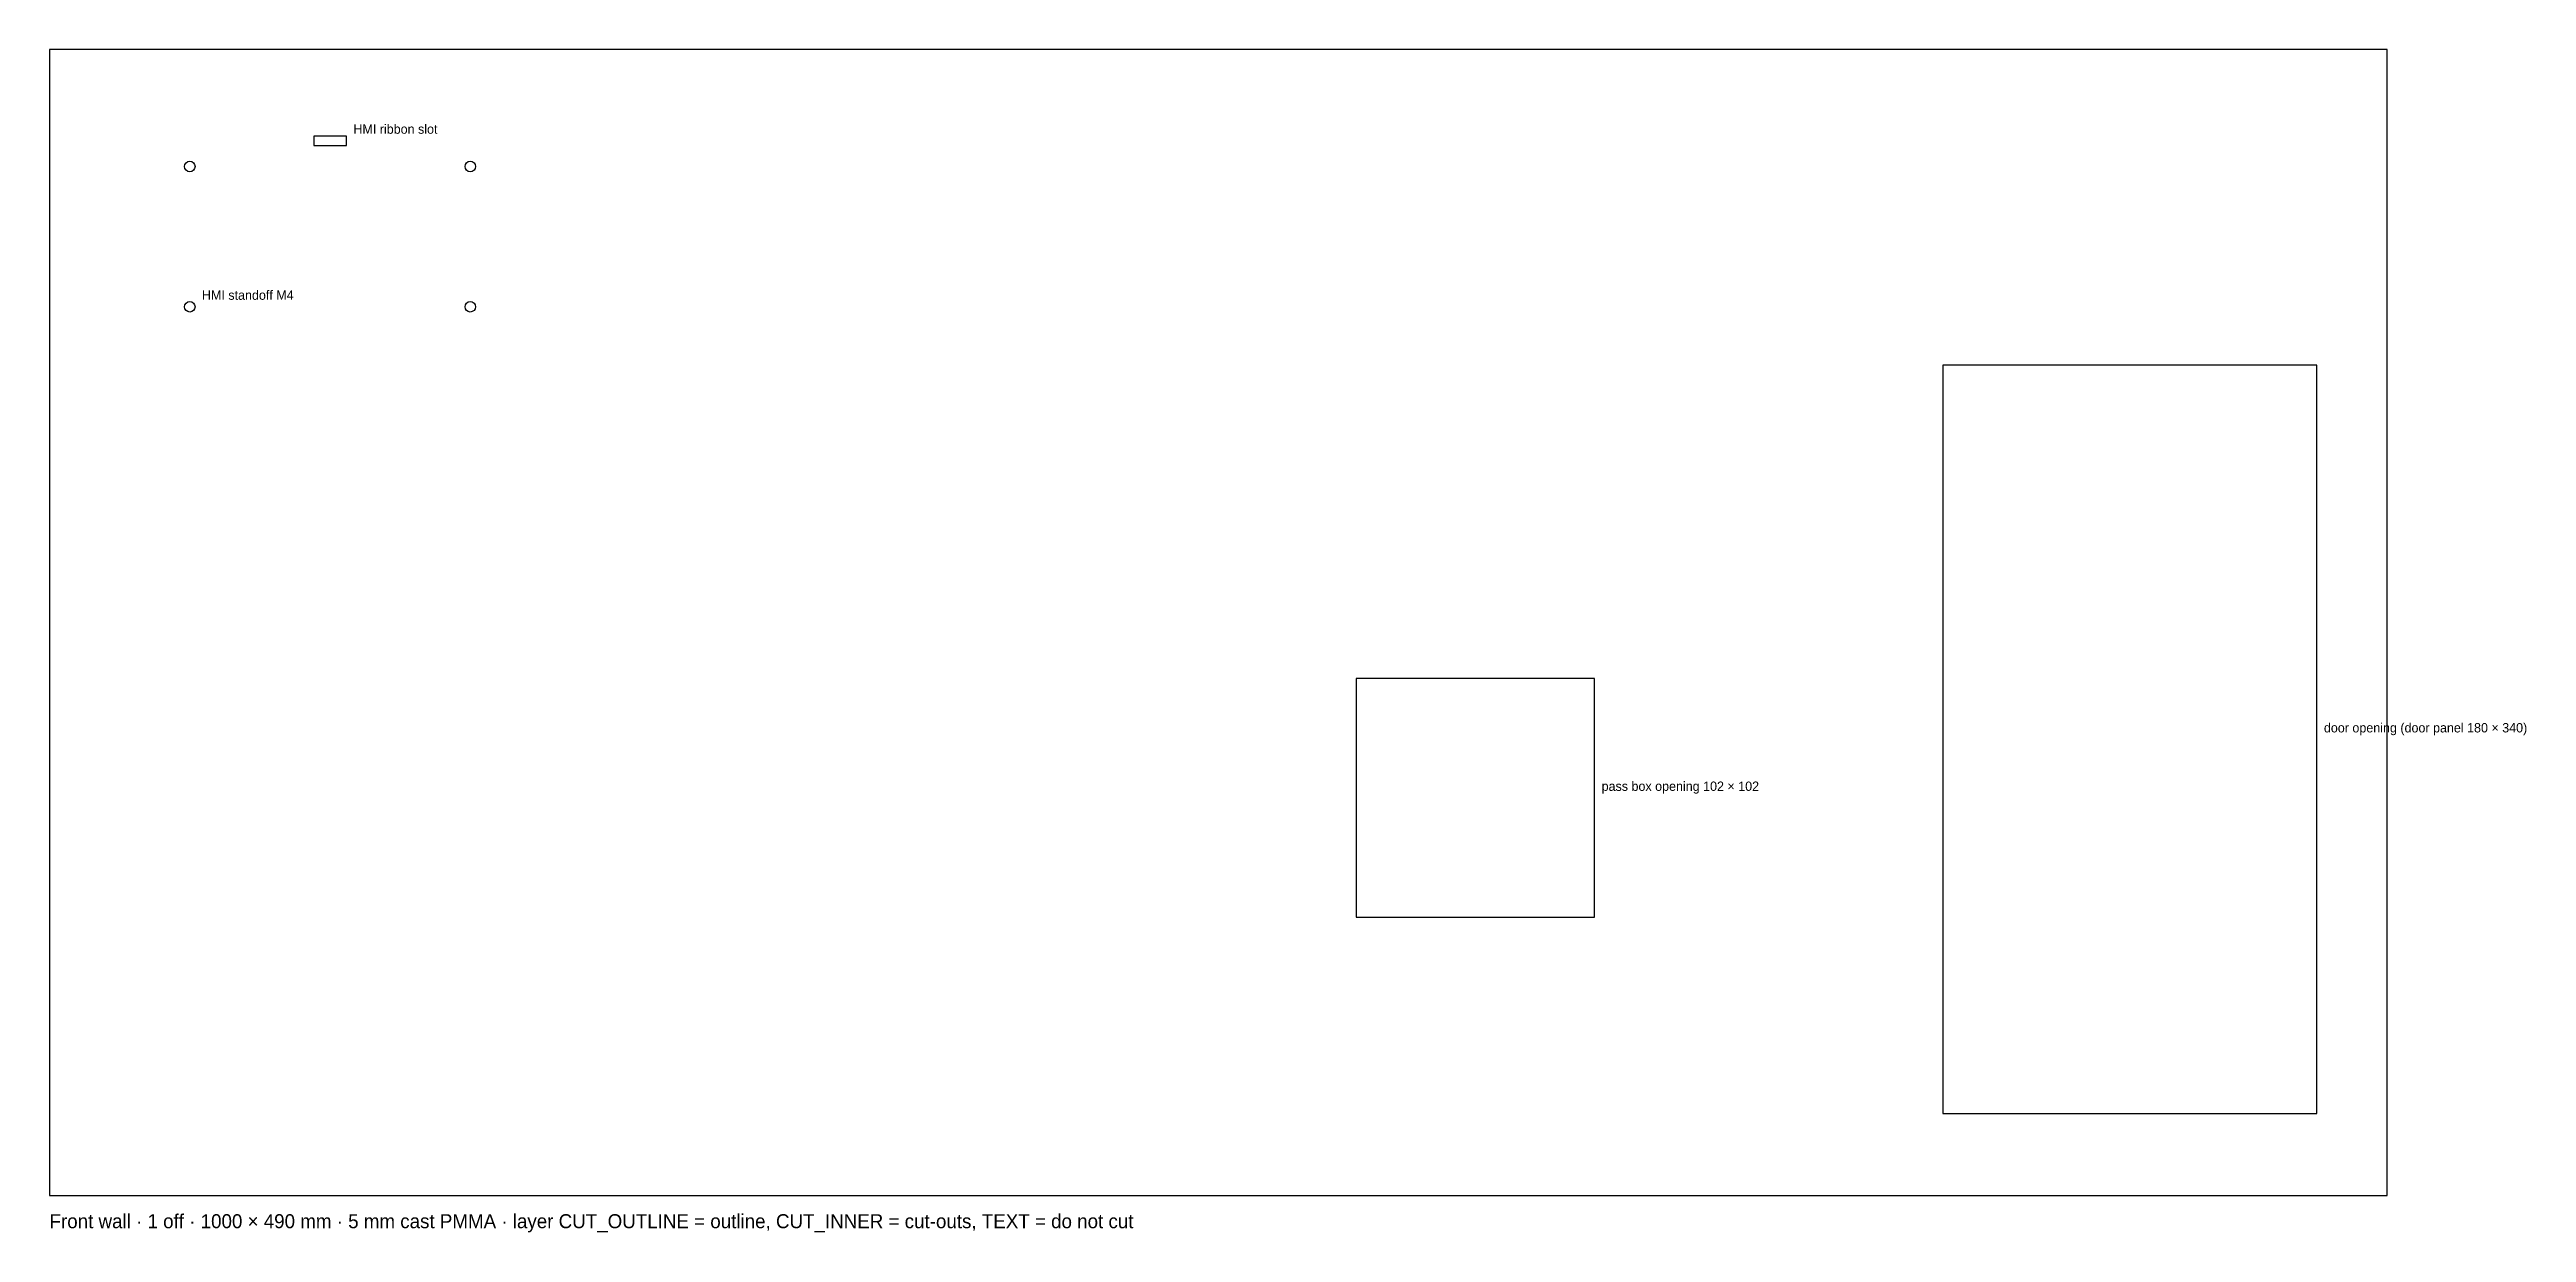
# Model space of a CAD drawing. Header units: millimetres. Extents: x 0 to 1060, y -16 to 490.
import ezdxf

# ---------------------------------------------------------------- set-up
doc = ezdxf.new("R2010")
doc.units = ezdxf.units.MM
for name, color, linetype in [('CUT_INNER', 1, 'Continuous'), ('CUT_OUTLINE', 7, 'Continuous'), ('TEXT', 5, 'Continuous')]:
    doc.layers.add(name, color=color, linetype=linetype)

msp = doc.modelspace()

# ---------------------------------------------------------------- linework, layer by layer
at = {"layer": 'CUT_INNER'}
for points in [[(113, 449), (127, 449), (127, 453), (113, 453)], [(810, 35), (970, 35), (970, 355), (810, 355)], [(559, 119), (661, 119), (661, 221), (559, 221)]]:
    msp.add_lwpolyline(points, close=True, dxfattribs=at)
for centre in [(60, 440), (180, 440), (60, 380), (180, 380)]:
    msp.add_circle(centre, 2.25, dxfattribs=at)
at = {"layer": 'CUT_OUTLINE'}
msp.add_lwpolyline([(0, 0), (1000, 0), (1000, 490), (0, 490)], close=True, dxfattribs=at)

# ---------------------------------------------------------------- texts
at = {"layer": 'TEXT'}
for s, height, p in [('HMI ribbon slot', 4, (130, 454)), ('HMI standoff M4', 4, (65.2, 383)), ('door opening (door panel 180 × 340)', 4, (973, 198)), ('pass box opening 102 × 102', 4, (664, 173)), ('Front wall · 1 off · 1000 × 490 mm · 5 mm cast PMMA · layer CUT_OUTLINE = outline, CUT_INNER = cut-outs, TEXT = do not cut', 6, (0, -14))]:
    msp.add_text(s, height=height, dxfattribs=at).set_placement(p)

doc.saveas('drawing.dxf')
